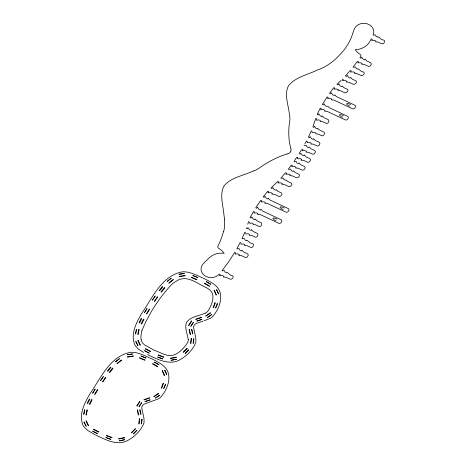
<?xml version="1.0" encoding="UTF-8"?>
<svg xmlns="http://www.w3.org/2000/svg" width="466" height="466" viewBox="0 0 466 466"><rect width="100%" height="100%" fill="white"/><g stroke="black" fill="none" stroke-linecap="round" stroke-linejoin="round"><path stroke-width="0.7" d="M141.874 330.796C148.724 313.781 159.127 297.879 171.669 284.505A35.049 29.981 -0.5 0 1 174.255 282.437L177.633 280.351A22.811 19.514 -0.5 0 1 179.76 279.379C189.33 276.134 198.417 284.324 206.77 287.866A32.591 27.873 -0.5 0 1 208.168 288.78C215.333 292.555 213.09 301.49 210.073 307.275A30.377 25.98 -0.5 0 1 208.407 310.315L208.331 310.408A8.324 7.124 -0.5 0 1 205.331 313.239M247.708 224.315L248.64 221.554C250.458 222.579 248.133 224.006 251.774 223.022L253.341 223.762L253.055 224.618L255.426 224.74L258.747 226.295A1.788 1.532 -0.5 0 0 261.315 225.416L261.682 224.426A1.788 1.532 -0.5 0 0 260.844 222.62L256.906 220.773L255.1 218.938L254.82 219.795L253.254 219.061L251.675 216.865L251.162 218.076L250.12 217.587L253.498 211.418L254.541 211.908L253.836 213.032L256.632 212.886L258.053 213.859M246.462 227.886L246.322 228.258L247.37 228.748L247.889 227.536L249.456 229.726L251.023 230.46L251.314 229.61L253.114 231.445L257.04 233.285A1.788 1.532 -0.5 0 1 257.873 235.097L257.5 236.087A1.788 1.532 -0.5 0 1 254.931 236.955L251.605 235.394L249.223 235.266L249.514 234.415L247.947 233.682C244.3 234.654 246.63 233.233 244.813 232.208L242.023 238.668C243.968 239.402 243.59 236.728 245.151 240.141L246.788 240.712A13.974 11.953 -0.5 0 1 246.928 240.409C248.052 240.514 250.51 244.067 252.624 243.648A1.788 1.532 -0.5 0 1 253.417 245.57L252.956 246.52A1.788 1.532 -0.5 0 1 250.44 247.277L246.968 245.652L244.504 245.483L244.877 244.667L243.31 243.934C238.947 244.72 242.349 243.555 240.176 242.466L237.089 248.244M306.244 141.396L304.857 143.877M236.833 248.698C238.604 249.735 238.493 246.73 239.926 250.242L241.493 250.976L241.941 250.195L243.578 251.955L247.295 253.702A1.788 1.532 -0.5 0 1 248.029 255.723L247.493 256.638A1.788 1.532 -0.5 0 1 245.029 257.296L241.435 255.613L238.901 255.409M304.059 145.287C305.527 146.72 305.702 143.283 307.077 146.953L308.643 147.693L309.092 146.912L310.735 148.671L314.451 150.413A1.788 1.532 -0.5 0 1 315.185 152.44L314.649 153.355A1.788 1.532 -0.5 0 1 312.185 154.013L308.597 152.33L306.057 152.126L306.506 151.351L304.939 150.611L302.172 150.768L302.853 149.633L301.805 149.143M239.029 255.182L239.349 254.628L237.782 253.894L235.01 254.052L235.691 252.916L234.648 252.426L231.823 256.923A191.462 163.77 -0.5 0 1 226.016 265.445L222.008 270.699C223.925 271.614 223.896 268.795 225.136 272.167L226.826 272.773A13.974 11.953 -0.5 0 0 227.053 272.505C228.241 272.593 230.14 275.977 232.266 275.511A1.788 1.532 -0.5 0 1 232.866 277.736L232.173 278.575A1.788 1.532 -0.5 0 1 229.849 279.035L226.027 277.247L223.336 276.973L223.942 276.268L222.375 275.528L219.451 275.616L220.284 274.55L219.241 274.06A10.048 8.592 -0.5 0 1 204.737 275.686A10.048 8.592 -0.5 0 1 203.735 263.208L209.007 258.082A16.124 13.788 -0.5 0 1 224.193 253.341A17.009 14.551 -0.5 0 0 218.839 248.477A2.382 2.039 -0.5 0 1 217.989 245.926A62.863 53.771 -0.5 0 0 220.738 239.856A166.036 142.019 -0.5 0 0 223.552 231.439M301.304 149.982L300.646 151.083M300.424 151.45L299.527 152.918M257.931 214.057L257.721 214.389L260.29 214.599L278.61 223.202A1.788 1.532 -0.5 0 0 281.045 222.597L281.615 221.7A1.788 1.532 -0.5 0 0 280.916 219.62L262.539 210.999L260.925 209.251L260.453 210.02L258.886 209.281L257.5 207.178L256.795 208.302L255.752 207.813L260.715 200.304L261.758 200.794L260.995 201.895L263.849 201.778L265.41 202.512L264.88 203.252L267.501 203.491L285.775 212.071A1.788 1.532 -0.5 0 0 288.209 211.459L288.786 210.568A1.788 1.532 -0.5 0 0 288.081 208.488L269.977 199.996L268.422 198.271M301.426 159.553C301.391 157.426 295.968 160.077 297.698 157.945M301.31 159.733L301.036 160.164L303.611 160.386L307.257 162.098A1.788 1.532 -0.5 0 0 309.692 161.481L310.263 160.584A1.788 1.532 -0.5 0 0 309.552 158.516L305.888 156.797L304.374 154.916L303.803 155.813L302.236 155.079L300.716 153.203L300.145 154.1L299.102 153.611M296.626 157.444L297.867 157.689M296.399 157.782L294.326 160.822M293.9 161.428C295.566 162.617 295.665 159.477 296.964 163.001L298.531 163.735L299.061 162.995L300.622 164.719L304.211 166.403A1.788 1.532 -0.5 0 1 304.88 168.535L304.263 169.408A1.788 1.532 -0.5 0 1 301.869 169.962L298.153 168.22L295.531 167.981L296.061 167.236L294.495 166.502L291.646 166.624L292.409 165.523L291.361 165.034L291.087 165.413M268.265 198.487L267.886 199.011L266.319 198.277L264.997 196.198L264.234 197.299L263.185 196.809L267.793 191.217L268.841 191.707L267.903 192.72L270.927 192.685L272.494 193.419L271.789 194.077L274.585 194.404L278.534 196.256A1.788 1.532 -0.5 0 0 280.753 195.906L281.546 195.114A1.788 1.532 -0.5 0 0 281.05 192.778L277.759 191.229L276.379 189.592L275.668 190.25L274.101 189.516L272.954 187.518L272.016 188.532L270.967 188.043L277.777 181.42L278.825 181.915L277.917 182.946L280.911 182.893L282.478 183.627L281.808 184.303L284.569 184.606L288.477 186.441A1.788 1.532 -0.5 0 0 290.732 186.056L291.495 185.252A1.788 1.532 -0.5 0 0 290.965 182.952L287.609 181.373L286.007 179.923A14.108 12.064 -0.5 0 1 285.74 180.196L283.951 179.66C282.81 176.299 282.722 179.154 280.823 178.193L285.588 172.676L286.637 173.166L285.821 174.237L288.722 174.144L290.289 174.878L289.706 175.6L292.38 175.863L296.166 177.639A1.788 1.532 -0.5 0 0 298.514 177.144L299.184 176.294A1.788 1.532 -0.5 0 0 298.56 174.103L295.048 172.455L293.545 170.754L292.963 171.476L291.396 170.737C290.149 167.277 290.062 170.3 288.308 169.21M290.539 166.176L290.813 165.791M357.405 61.366L358.529 61.751L357.766 62.852L360.614 62.735L362.181 63.469L361.651 64.209L364.272 64.448L367.983 66.189A1.788 1.532 -0.5 0 0 370.383 65.636L370.994 64.762A1.788 1.532 -0.5 0 0 370.33 62.63L366.736 60.947L365.175 59.223L364.645 59.963L363.078 59.229L361.75 57.149L360.987 58.25L359.944 57.761L360.562 56.846A2.388 2.039 -0.5 0 0 359.909 54.184A17.009 14.551 -0.5 0 1 355.249 49.728A17.009 14.551 -0.5 0 0 370.045 41.154L371.233 38.853L372.276 39.342L371.676 40.513L374.367 40.321L375.934 41.055L375.561 41.87L378.025 42.039L381.497 43.664A1.788 1.532 -0.5 0 0 384.013 42.907L384.473 41.957A1.788 1.532 -0.5 0 0 383.681 40.035C381.567 40.455 379.108 36.901 377.984 36.797A13.974 11.953 -0.5 0 0 377.839 37.099L376.208 36.529C374.647 33.115 375.025 35.789 373.074 35.055A10.048 8.592 -0.5 0 0 366.911 23.731A10.048 8.592 -0.5 0 0 354.038 29.696L351.795 36.237A62.863 53.771 -0.5 0 1 340.063 54.47C333.825 61.582 325.926 67.069 317.002 70.209C307.461 74.799 295.59 77.041 288.576 85.604C284.05 94.091 288.186 104.168 289.229 112.993L289.497 114.415A31.805 27.203 -0.5 0 1 289.881 120.007C288.227 129.589 288.297 139.596 290.935 148.98M290.266 166.554L288.617 168.791M357.072 61.832L353.059 67.087C354.976 68.001 354.952 65.182 356.193 68.554L357.882 69.154A13.974 11.953 -0.5 0 0 358.109 68.892C359.298 68.98 361.197 72.364 363.323 71.898A1.788 1.532 -0.5 0 1 363.923 74.123L363.23 74.962A1.788 1.532 -0.5 0 1 360.905 75.422L357.084 73.634L354.393 73.36L354.999 72.649L353.432 71.915L350.508 72.003L351.341 70.937L350.298 70.448L345.411 75.923L346.454 76.412L347.374 75.387L348.539 77.397L350.106 78.131L350.799 77.461L352.197 79.109L355.523 80.67A1.788 1.532 -0.5 0 1 356.041 82.989L355.267 83.787A1.788 1.532 -0.5 0 1 353.024 84.16L349.098 82.313L346.32 82.004L347.007 81.334L345.44 80.601L342.434 80.647L343.355 79.622L342.26 79.179M341.124 80.309L340.011 81.404M339.825 81.585L336.924 84.393L337.967 84.882L338.893 83.863L340.058 85.861L341.625 86.6L342.318 85.936L343.71 87.579L347.03 89.134A1.788 1.532 -0.5 0 1 347.537 91.458L346.756 92.256A1.788 1.532 -0.5 0 1 344.52 92.618L340.588 90.771L337.803 90.456L338.497 89.792L336.93 89.053L333.912 89.093L334.838 88.074L333.796 87.585L329.503 93.328L330.551 93.817L331.285 92.705L332.637 94.802L334.204 95.536L334.71 94.779L336.295 96.514L354.62 105.112A1.788 1.532 -0.5 0 1 355.319 107.192L354.748 108.089A1.788 1.532 -0.5 0 1 352.313 108.695L333.941 100.068L331.349 99.846L331.85 99.089L330.283 98.355L327.464 98.489L328.198 97.377L327.149 96.881L322.39 104.483L323.433 104.972L324.109 103.836L325.524 105.957C327.575 106.97 327.563 105.357 329.177 107.669L347.455 116.25A1.788 1.532 -0.5 0 1 348.154 118.323L347.578 119.22A1.788 1.532 -0.5 0 1 345.149 119.826L327.045 111.327L324.511 111.129L324.959 110.349L323.392 109.615L320.625 109.772L321.301 108.636L320.258 108.141L317.195 114.461L318.243 114.951L318.744 113.733L320.328 115.935L321.895 116.669L322.169 115.807L323.987 117.648L327.936 119.5A1.788 1.532 -0.5 0 1 328.78 121.288L328.419 122.284A1.788 1.532 -0.5 0 1 325.845 123.181L322.554 121.638L320.194 121.515L320.462 120.653L318.895 119.919L316.303 120.158L316.81 118.941L315.762 118.451L312.867 126.909L313.909 127.399L314.445 126.193L316 128.377L317.649 128.849A14.108 12.064 -0.5 0 1 317.777 128.511L319.659 130.096L323.561 131.93A1.788 1.532 -0.5 0 1 324.394 133.759L324.004 134.744A1.788 1.532 -0.5 0 1 321.447 135.594L318.092 134.022L315.698 133.888L316 133.037L314.433 132.303C310.775 133.27 313.105 131.872 311.3 130.835L308.405 137.225L309.447 137.72L310.076 136.555L311.538 138.699L313.105 139.433L313.502 138.629L315.197 140.412L318.983 142.188A1.788 1.532 -0.5 0 1 319.752 144.145L319.268 145.083A1.788 1.532 -0.5 0 1 316.769 145.811L313.257 144.163L310.77 143.988L311.172 143.184L309.605 142.45C305.207 143.213 308.632 142.083 306.471 140.977M205.267 313.158L205.162 313.21A12.885 11.021 -0.5 0 1 204.178 313.612C198.277 316.134 190.367 316.618 186.528 322.42C184.46 327.732 187.215 333.359 188.078 338.619A12.92 11.05 -0.5 0 1 188.206 339.545L188.212 339.65M204.178 320.748L209.991 318.464A14.201 12.151 -0.5 0 0 210.329 318.278L211.238 317.701A13.316 11.394 -0.5 0 0 212.444 316.752C218.537 309.995 223.004 299.23 219.451 290.598C216.405 284.417 209.397 281.295 203.386 278.219C196.914 275.47 190.344 271.591 183.08 271.789A14.382 12.302 -0.5 0 0 182.183 271.859C161.655 275.75 152.231 298.182 141.716 313.42C136.375 322.612 130.037 334.442 135.012 345.149A14.364 12.285 -0.5 0 0 135.39 345.795L138.419 349.104L143.604 352.477M203.083 321.091L196.314 323.474A4.969 4.252 -0.5 0 0 193.611 327.668L195.761 337.757L195.912 341.479A13.31 11.382 -0.5 0 1 195.609 342.9C192.371 350.723 185.427 357.183 177.971 360.783C169.939 364.167 160.723 360.806 153.174 357.253M287.848 153.78C277.299 156.832 267.49 162.098 258.613 168.523A29.562 25.286 -0.5 0 1 253.947 170.853M152.842 357.102L152.51 356.95M152.178 356.799L148.264 354.923M350.671 104.716L349.768 104.005L347.386 103.487A0.594 0.513 -0.5 0 0 346.826 104.355L348.615 105.794L349.803 106.062M343.506 115.848L342.603 115.137L340.221 114.619A0.594 0.513 -0.5 0 0 339.662 115.486L341.45 116.925L342.638 117.193M284.132 208.092L283.229 207.382L280.847 206.863A0.594 0.513 -0.5 0 0 280.287 207.725L282.081 209.17L283.27 209.432M276.967 219.224L276.064 218.513L273.682 217.995A0.594 0.513 -0.5 0 0 273.123 218.863L274.911 220.302L276.105 220.569M147.949 354.766L147.6 354.591M95.979 435.192C104.966 439.386 115.405 445.216 125.581 441.506C133.451 438.005 140.441 431.382 143.796 423.402A13.31 11.382 -0.5 0 0 144.087 422.027L143.947 418.258L141.798 408.199A4.969 4.252 -0.5 0 1 144.495 403.975L158.172 398.966A14.201 12.151 -0.5 0 0 158.516 398.78L159.424 398.203A13.316 11.394 -0.5 0 0 160.624 397.253C166.741 390.467 171.243 379.639 167.585 370.988C164.655 365.117 157.904 361.936 152.219 359.041C145.526 356.181 138.734 352.086 131.214 352.29A14.382 12.302 -0.5 0 0 130.364 352.366C110.011 356.187 100.58 378.38 90.154 393.49C84.73 402.799 78.154 414.775 83.198 425.65A14.364 12.285 -0.5 0 0 83.577 426.297L87.509 430.299L95.384 434.895M141.151 339.376L142.194 342.586L144.373 344.753A18.558 15.873 -0.5 0 0 144.681 344.968L153.594 349.884L163.77 354.212A33.453 28.618 -0.5 0 0 165.675 354.818C173.416 357.847 180.418 351.877 184.979 346.261A30.325 25.939 -0.5 0 0 187.087 343.436L187.14 343.331A8.324 7.118 -0.5 0 0 188.328 339.65M290.487 151.893A4.747 4.06 -0.5 0 1 288.774 153.425L288.71 153.454A4.398 3.763 -0.5 0 1 287.901 153.768M290.959 149.027A4.619 3.949 -0.5 0 1 290.475 151.887M253.953 170.859A46.251 39.563 -0.5 0 1 252.898 171.272L251.355 171.843C242.139 175.956 230.554 177.738 223.925 186.05C219.358 194.951 223.202 205.471 223.936 214.797L224.292 217.319A80.892 69.189 -0.5 0 1 224.495 219.27M224.379 219.282A45.837 39.208 -0.5 0 1 223.727 231.468M141.041 339.388A28.56 24.43 -0.5 0 1 141.949 330.813M139.369 418.852L138.757 423.926L139.118 423.961L139.73 418.882L139.369 418.852M141.821 419.318L141.268 423.885L141.565 423.914L142.118 419.342L141.821 419.318M191.188 338.351L190.577 343.425L190.932 343.454L191.543 338.38L191.188 338.351M193.635 338.817L193.081 343.384L193.378 343.413L193.932 338.84L193.635 338.817M84.556 409.841L83.595 414.361L83.886 414.408L84.847 409.888L84.556 409.841M87.002 409.958L85.93 414.985L86.286 415.037L87.352 410.016L87.002 409.958M136.369 329.34L135.408 333.86L135.699 333.906L136.66 329.386L136.369 329.34M138.816 329.456L137.75 334.477L138.099 334.536L139.165 329.514L138.816 329.456M163.141 383.291L161.312 388.155L161.655 388.248L163.484 383.384L163.141 383.291M165.424 384.182L163.776 388.557L165.704 384.258L165.424 384.182M214.96 302.789L213.131 307.653L213.469 307.741L215.298 302.883L214.96 302.789M217.238 303.681L215.595 308.055L217.523 303.756L217.238 303.681M89.286 399.082L87.154 403.3L87.701 403.504L89.833 399.286L89.286 399.082M91.616 399.665L89.245 404.354L89.792 404.552L92.163 399.869L91.616 399.665M141.105 318.581L138.967 322.798L139.515 323.002L141.652 318.785L141.105 318.581M143.435 319.163L141.064 323.853L141.606 324.051L143.982 319.367L143.435 319.163M106.627 435.489L106.487 435.768L111.951 437.801L112.096 437.522L106.627 435.489M105.904 437.545L110.821 439.374L105.904 437.545M158.446 354.987L158.3 355.267L163.764 357.3L163.91 357.02L158.446 354.987M157.718 357.043L162.64 358.872L157.718 357.043M139.748 357.806L139.59 358.086L144.961 360.3L145.112 360.02L139.748 357.806M141.076 356.047L145.905 358.039L141.076 356.047M191.561 277.305L191.404 277.585L196.774 279.798L196.932 279.518L191.561 277.305M192.889 275.546L197.724 277.532L192.889 275.546M95.128 389.093L92.67 393.17L95.128 389.093M97.371 389.78L94.633 394.318L94.953 394.457L97.691 389.92L97.371 389.78M146.947 308.591L144.483 312.669L146.947 308.591M149.19 309.278L146.446 313.816L146.767 313.956L149.504 309.418L149.19 309.278M139.602 401.494L136.724 405.973L137.039 406.119L139.916 401.645L139.602 401.494M191.421 320.992L188.538 325.472L188.852 325.618L191.736 321.144L191.421 320.992M141.641 402.746L139.049 406.771L141.641 402.746M193.46 322.245L190.868 326.27L193.46 322.245M155.149 296.096L152.434 300.057L155.149 296.096M157.339 296.9L154.316 301.304L154.625 301.461L157.642 297.052L157.339 296.9M103.336 376.598L100.621 380.565L103.336 376.598M105.52 377.402L102.503 381.811L102.811 381.963L105.829 377.553L105.52 377.402M145.613 348.731L145.421 348.987L150.489 351.673L150.675 351.411L145.613 348.731M144.547 350.677L149.108 353.094L144.547 350.677M93.8 429.233L93.608 429.489L98.675 432.174L98.862 431.912L93.8 429.233M92.734 431.178L97.295 433.596L92.734 431.178M204.673 283.223L204.469 283.479L209.409 286.328L209.607 286.077L204.673 283.223M206.281 281.645L210.725 284.208L206.281 281.645M152.854 363.725L152.656 363.981L157.595 366.829L157.793 366.579L152.854 363.725M154.467 362.146L158.912 364.709L154.467 362.146M162.209 286.689L159.186 290.493L159.675 290.778L162.704 286.974L162.209 286.689M164.37 287.639L161.009 291.862L161.498 292.147L164.865 287.924L164.37 287.639M110.395 367.191L107.366 370.994L107.862 371.28L110.885 367.482L110.395 367.191M112.556 368.14L109.19 372.363L109.685 372.649L113.046 368.425L112.556 368.14M186.983 348.271L183.155 352.197L183.429 352.395L187.256 348.469L186.983 348.271M188.701 349.832L185.258 353.362L188.701 349.832M135.169 428.772L131.342 432.698L131.616 432.897L135.443 428.97L135.169 428.772M136.888 430.334L133.445 433.863L136.888 430.334M171.238 278.196L167.282 281.313L171.238 278.196M173.102 279.548L168.709 283.013L168.954 283.235L173.346 279.775L173.102 279.548M119.424 358.698L115.469 361.814L119.424 358.698M121.288 360.055L116.896 363.515L117.135 363.742L121.527 360.276L121.288 360.055M210.265 312.837L205.57 316L205.791 316.239L210.486 313.076L210.265 312.837M211.57 314.667L207.347 317.515L211.57 314.667M158.446 393.339L153.757 396.502L153.978 396.741L158.667 393.578L158.446 393.339M159.751 395.168L155.528 398.016L159.751 395.168M138.157 340.436L137.831 340.559L140.115 345.265L140.447 345.149L138.157 340.436M135.973 341.496L135.699 341.595L138.029 345.731L135.973 341.496M86.344 420.944L86.012 421.06L88.301 425.767L88.633 425.65L86.344 420.944M84.16 421.998L83.88 422.097L86.216 426.233L84.16 421.998M201.265 317.305L195.714 319.175L195.842 319.46L201.399 317.591L201.265 317.305M201.895 319.385L196.897 321.068L201.895 319.385M149.452 397.813L143.895 399.682L144.029 399.962L149.58 398.092L149.452 397.813M150.081 399.886L145.083 401.57L150.081 399.886M214.389 290.231L214.057 290.335L216.09 295.129L216.428 295.025L214.389 290.231M216.777 289.753L216.498 289.84L218.612 294.069L216.777 289.753M162.576 370.732L162.238 370.837L164.277 375.631L164.609 375.526L162.576 370.732M164.964 370.254L164.684 370.342L166.793 374.571L164.964 370.254M176.189 357.119L170.358 358.22L170.434 358.517L176.265 357.416L176.189 357.119M176.428 359.257L171.185 360.247L176.428 359.257M124.375 437.621L118.545 438.722L118.62 439.019L124.451 437.918L124.375 437.621M124.614 439.758L119.366 440.749L124.614 439.758M189.394 329.479L189.045 329.538L190.175 334.547L190.524 334.489L189.394 329.479M191.841 329.328L191.543 329.38L192.563 333.883L192.854 333.837L191.841 329.328M137.581 409.981L137.225 410.039L138.355 415.049L138.711 414.99L137.581 409.981M140.021 409.83L139.73 409.882L140.749 414.39L141.041 414.338L140.021 409.83M184.332 273.472L179.037 274.258L184.332 273.472M185.037 275.476L179.154 276.35L179.218 276.653L185.095 275.779L185.037 275.476M132.513 353.974L127.224 354.76L132.513 353.974M133.218 355.977L127.34 356.857L127.399 357.154L133.282 356.28L133.218 355.977"/></g></svg>
